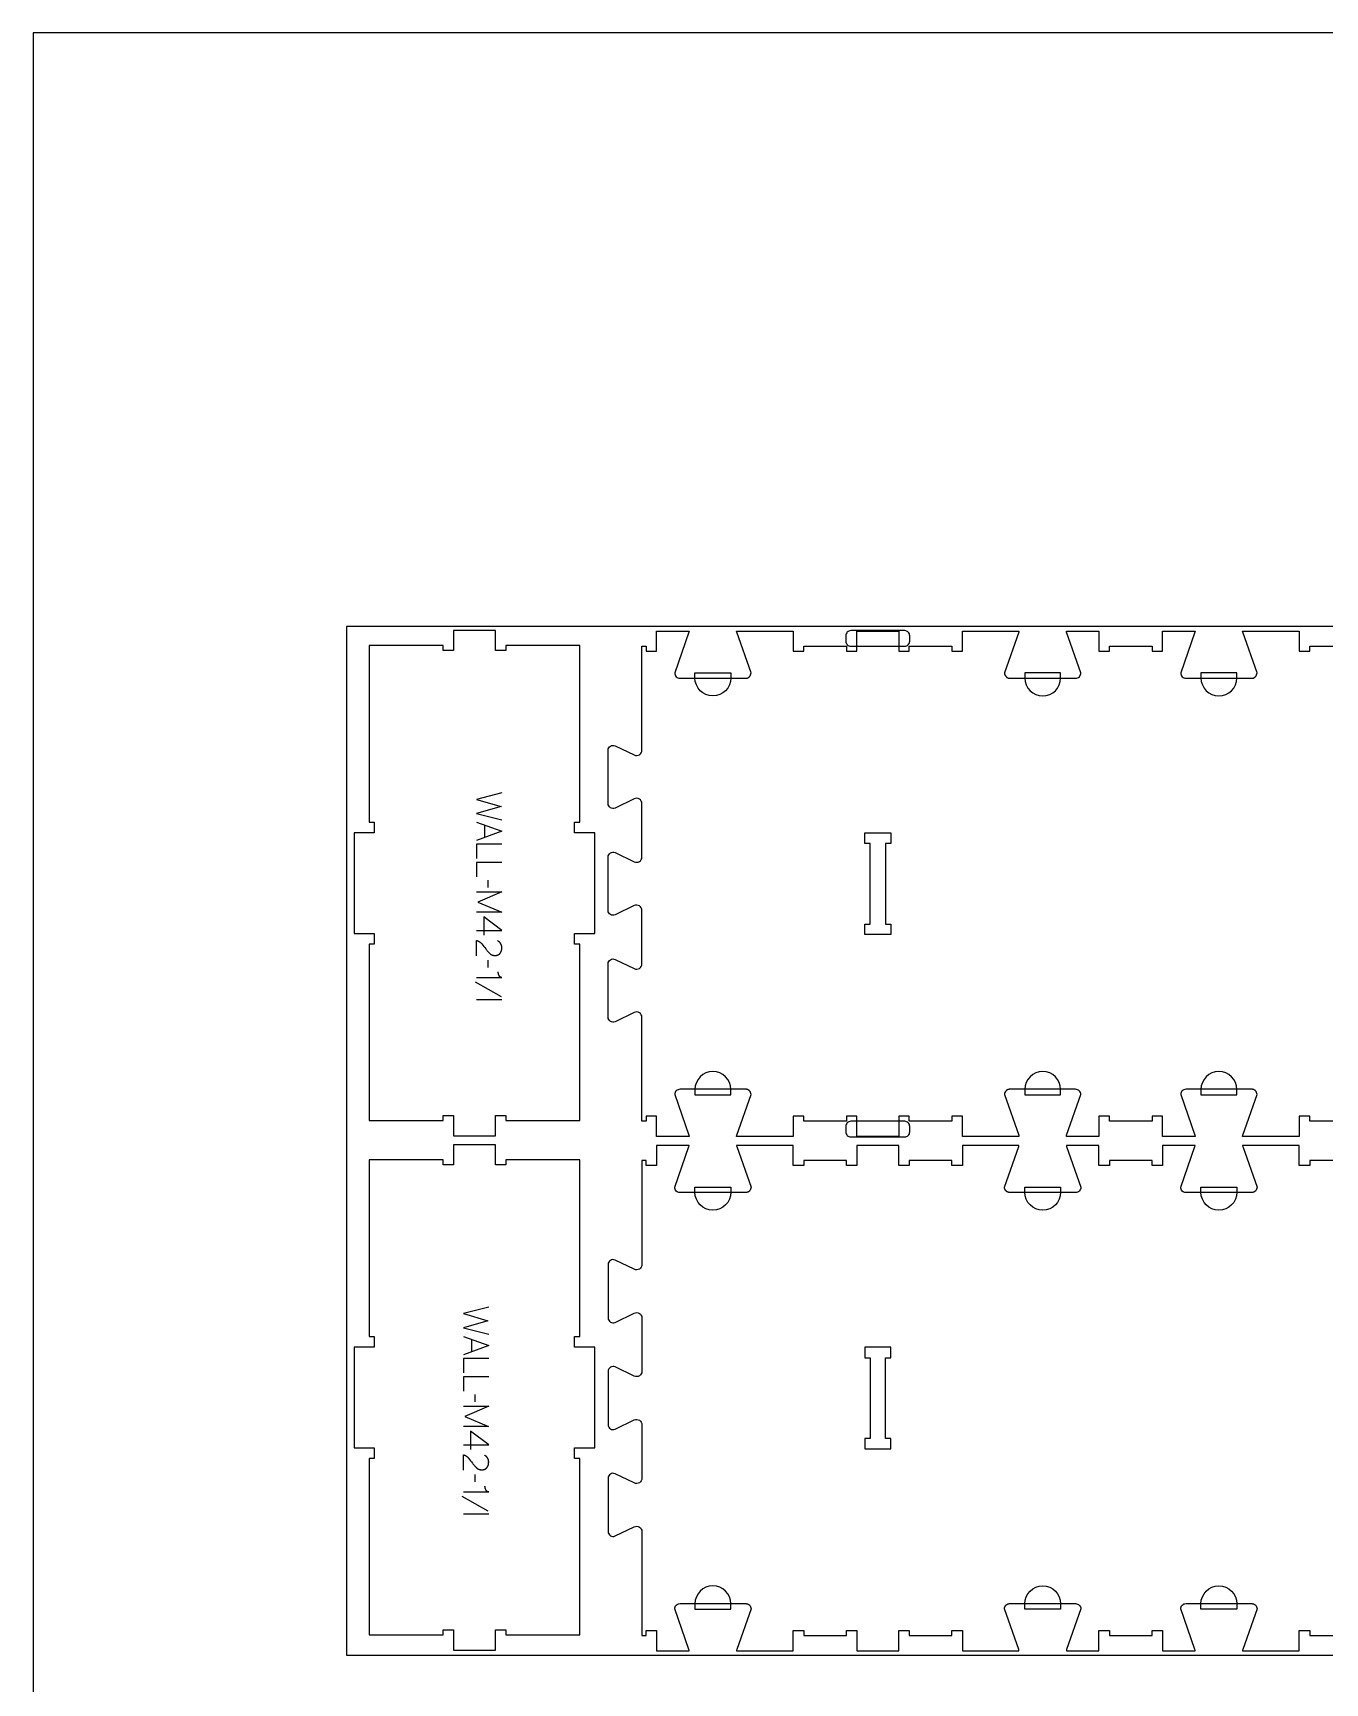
# Model space of a CAD drawing. Extents: x -20252 to -17068, y -27186 to -19593.
# Drawn here: x -20252 to -18720, y -21550 to -19593 of the extents above; entities that cross this region are included whole.
import ezdxf

# ---------------------------------------------------------------- set-up
doc = ezdxf.new("R2010")
doc.units = 0
for name, color, linetype in [('0_SHEET_SPRUCEPLY_2440X122', 1, 'CONTINUOUS'), ('1_ANYTOOL_1MMDEEP_LABELS_S', 2, 'CONTINUOUS'), ('3_ANYTOOL_CUTTHROUGH_INSID', 4, 'CONTINUOUS'), ('4_ANYTOOL_CUTTHROUGH_OUTSI', 5, 'CONTINUOUS'), ('5_ANYTOOL_HALF_MILL_9MM_IN', 3, 'CONTINUOUS'), ('DONOTCUT', 18, 'CONTINUOUS')]:
    doc.layers.add(name, color=color, linetype=linetype)

msp = doc.modelspace()

# ---------------------------------------------------------------- linework, layer by layer
at = {"layer": '0_SHEET_SPRUCEPLY_2440X122'}
msp.add_lwpolyline([(-19879.9, -20296.7), (-19879.9, -21516.7), (-17439.9, -21516.7), (-17439.9, -20296.7)], close=True, dxfattribs=at)
at = {"layer": '1_ANYTOOL_1MMDEEP_LABELS_S'}
for points in [[(-19695.7, -20493.8), (-19725.7, -20501.6), (-19696.6, -20510), (-19725.7, -20518.5), (-19695.7, -20526)], [(-19725.7, -20528.6), (-19695.7, -20539.4), (-19725.7, -20550.5)], [(-19716.1, -20532), (-19716.1, -20546.9)], [(-19695.7, -20554.8), (-19725.7, -20554.8), (-19725.7, -20571.9)], [(-19695.7, -20576.6), (-19725.7, -20576.6), (-19725.7, -20593.7)], [(-19711.8, -20606.3), (-19711.9, -20597.6)], [(-19725.7, -20611.5), (-19695.7, -20611.5), (-19724, -20623.5), (-19695.8, -20635.5), (-19725.7, -20635.5)], [(-19725.7, -20657), (-19695.6, -20657.1), (-19717, -20641.1)], [(-19717, -20641.1), (-19717, -20662.8)], [(-19725.6, -20687.3), (-19725.6, -20669), (-19725.1, -20669.1), (-19724.9, -20669.2), (-19724.7, -20669.3), (-19724.5, -20669.3), (-19724.2, -20669.4), (-19724, -20669.5), (-19723.8, -20669.6), (-19723.6, -20669.7), (-19723.4, -20669.8), (-19723.2, -20669.9), (-19723, -20670), (-19722.8, -20670.2), (-19722.6, -20670.3), (-19722.4, -20670.4), (-19722.2, -20670.5), (-19722, -20670.7), (-19721.8, -20670.8), (-19721.6, -20670.9), (-19721.5, -20671.1), (-19721.3, -20671.2), (-19721.1, -20671.3), (-19720.9, -20671.5), (-19720.7, -20671.6), (-19720.6, -20671.8), (-19720.4, -20672), (-19720.2, -20672.1), (-19720.1, -20672.3), (-19719.9, -20672.5), (-19719.7, -20672.6), (-19719.4, -20673), (-19718.2, -20674.5), (-19717, -20676), (-19715.9, -20677.5), (-19714.7, -20679), (-19714.2, -20679.8), (-19713.6, -20680.5), (-19713, -20681.2), (-19712.4, -20681.9), (-19711.9, -20682.6), (-19711.3, -20683.2), (-19710.6, -20683.8), (-19710, -20684.4), (-19709.9, -20684.6), (-19709.7, -20684.7), (-19709.6, -20684.8), (-19709.4, -20685), (-19709.2, -20685.1), (-19709.1, -20685.2), (-19708.9, -20685.3), (-19708.7, -20685.5), (-19708.5, -20685.6), (-19708.4, -20685.7), (-19708.2, -20685.8), (-19708, -20685.9), (-19707.8, -20686), (-19707.6, -20686), (-19707.4, -20686.1), (-19707.3, -20686.2), (-19707.1, -20686.3), (-19706.9, -20686.3), (-19706.7, -20686.4), (-19706.5, -20686.5), (-19706.3, -20686.5), (-19706.1, -20686.6), (-19705.9, -20686.6), (-19705.6, -20686.6), (-19705.4, -20686.7), (-19705.2, -20686.7), (-19705, -20686.7), (-19704.8, -20686.7), (-19704.6, -20686.8), (-19704.3, -20686.8), (-19704.1, -20686.8), (-19703.9, -20686.8), (-19703.6, -20686.8), (-19703.4, -20686.8), (-19703.2, -20686.8), (-19702.9, -20686.7), (-19702.7, -20686.7), (-19702.5, -20686.7), (-19702.2, -20686.7), (-19702, -20686.6), (-19701.8, -20686.6), (-19701.6, -20686.5), (-19701.4, -20686.5), (-19701.1, -20686.4), (-19700.9, -20686.4), (-19700.7, -20686.3), (-19700.5, -20686.2), (-19700.4, -20686.2), (-19700.2, -20686.1), (-19700, -20686), (-19699.8, -20685.9), (-19699.6, -20685.8), (-19699.4, -20685.7), (-19699.3, -20685.6), (-19699.1, -20685.5), (-19698.9, -20685.4), (-19698.8, -20685.2), (-19698.6, -20685.1), (-19698.5, -20685), (-19698.3, -20684.8), (-19698.2, -20684.7), (-19698, -20684.6), (-19697.9, -20684.4), (-19697.8, -20684.3), (-19697.6, -20684.1), (-19697.5, -20683.9), (-19697.4, -20683.8), (-19697.3, -20683.6), (-19697.2, -20683.4), (-19697.1, -20683.3), (-19697, -20683.1), (-19696.9, -20682.9), (-19696.8, -20682.7), (-19696.7, -20682.5), (-19696.6, -20682.4), (-19696.5, -20682.2), (-19696.4, -20682), (-19696.3, -20681.8), (-19696.3, -20681.6), (-19696.2, -20681.4), (-19696.1, -20681.2), (-19696.1, -20681), (-19696, -20680.8), (-19696, -20680.6), (-19695.9, -20680.4), (-19695.9, -20680.1), (-19695.8, -20679.9), (-19695.8, -20679.7), (-19695.8, -20679.5), (-19695.7, -20679.3), (-19695.7, -20679), (-19695.7, -20678.8), (-19695.7, -20678.6), (-19695.7, -20678.3), (-19695.7, -20677.9), (-19695.7, -20677.5), (-19695.7, -20677.1), (-19695.7, -20676.8), (-19695.8, -20676.4), (-19695.8, -20676.1), (-19695.8, -20675.8), (-19695.9, -20675.4), (-19696, -20675.1), (-19696.1, -20674.8), (-19696.1, -20674.7), (-19696.2, -20674.5), (-19696.2, -20674.3), (-19696.3, -20674.2), (-19696.3, -20674), (-19696.4, -20673.9), (-19696.4, -20673.8), (-19696.5, -20673.6), (-19696.6, -20673.5), (-19696.6, -20673.3), (-19696.7, -20673.2), (-19696.8, -20673.1), (-19696.9, -20672.9), (-19696.9, -20672.8), (-19697, -20672.7), (-19697.1, -20672.5), (-19697.2, -20672.4), (-19697.3, -20672.3), (-19697.4, -20672.1), (-19697.5, -20672), (-19697.6, -20671.9), (-19697.7, -20671.8), (-19697.8, -20671.7), (-19697.9, -20671.5), (-19698, -20671.4), (-19698.1, -20671.3), (-19698.2, -20671.2), (-19698.3, -20671.1), (-19698.4, -20671), (-19698.5, -20670.9), (-19698.7, -20670.8), (-19698.8, -20670.7), (-19699, -20670.5), (-19699.3, -20670.3), (-19699.6, -20670.1), (-19699.9, -20669.9), (-19700.2, -20669.7), (-19700.5, -20669.5), (-19700.8, -20669.4)], [(-19711.8, -20701), (-19711.9, -20692.2)], [(-19696.1, -20735.8), (-19726.9, -20718.6)], [(-19725.7, -20713.1), (-19695.6, -20713.1), (-19695.8, -20713.1), (-19695.9, -20713.1), (-19696.1, -20713), (-19696.2, -20713), (-19696.4, -20713), (-19696.5, -20712.9), (-19696.6, -20712.9), (-19696.8, -20712.8), (-19696.9, -20712.8), (-19697, -20712.7), (-19697.1, -20712.7), (-19697.1, -20712.7), (-19697.2, -20712.6), (-19697.3, -20712.6), (-19697.3, -20712.6), (-19697.4, -20712.5), (-19697.4, -20712.5), (-19697.5, -20712.4), (-19697.5, -20712.4), (-19697.6, -20712.4), (-19697.6, -20712.3), (-19697.7, -20712.3), (-19697.8, -20712.3), (-19697.8, -20712.2), (-19697.9, -20712.2), (-19697.9, -20712.1), (-19698, -20712.1), (-19698, -20712), (-19698.1, -20712), (-19698.1, -20711.9), (-19698.2, -20711.9), (-19698.2, -20711.8), (-19698.3, -20711.7), (-19698.4, -20711.6), (-19698.5, -20711.5), (-19698.5, -20711.4), (-19698.6, -20711.3), (-19698.7, -20711.2), (-19698.8, -20711), (-19698.8, -20710.9), (-19698.9, -20710.8), (-19699, -20710.6), (-19699, -20710.5), (-19699.2, -20710.2), (-19699.3, -20709.9), (-19699.4, -20709.6), (-19699.5, -20709.3), (-19699.5, -20709.1), (-19699.6, -20708.8), (-19699.7, -20708.5), (-19699.8, -20708.2), (-19699.8, -20708), (-19699.9, -20707.7), (-19699.9, -20707.4), (-19699.9, -20707.2), (-19700, -20706.9), (-19700, -20706.6), (-19700, -20706.4), (-19700, -20706.1)], [(-19695.7, -20739.3), (-19725.7, -20739.3)], [(-19711.3, -21103.8), (-19741.3, -21111.6), (-19712.2, -21120), (-19741.3, -21128.5), (-19711.3, -21136)], [(-19741.3, -21138.6), (-19711.3, -21149.4), (-19741.3, -21160.5)], [(-19731.8, -21142), (-19731.8, -21156.9)], [(-19711.3, -21164.8), (-19741.3, -21164.8), (-19741.3, -21181.9)], [(-19711.3, -21186.6), (-19741.3, -21186.6), (-19741.3, -21203.7)], [(-19727.5, -21216.3), (-19727.5, -21207.6)], [(-19741.3, -21221.5), (-19711.3, -21221.5), (-19739.7, -21233.5), (-19711.5, -21245.5), (-19741.3, -21245.5)], [(-19741.3, -21267), (-19711.3, -21267.1), (-19732.7, -21251.1)], [(-19732.7, -21251.1), (-19732.7, -21272.8)], [(-19741.3, -21297.3), (-19741.3, -21279), (-19740.8, -21279.1), (-19740.6, -21279.2), (-19740.4, -21279.3), (-19740.1, -21279.3), (-19739.9, -21279.4), (-19739.7, -21279.5), (-19739.5, -21279.6), (-19739.3, -21279.7), (-19739.1, -21279.8), (-19738.9, -21279.9), (-19738.7, -21280), (-19738.5, -21280.2), (-19738.3, -21280.3), (-19738.1, -21280.4), (-19737.9, -21280.5), (-19737.7, -21280.7), (-19737.5, -21280.8), (-19737.3, -21280.9), (-19737.1, -21281.1), (-19736.9, -21281.2), (-19736.8, -21281.3), (-19736.6, -21281.5), (-19736.4, -21281.6), (-19736.2, -21281.8), (-19736.1, -21282), (-19735.9, -21282.1), (-19735.7, -21282.3), (-19735.6, -21282.5), (-19735.4, -21282.6), (-19735.1, -21283), (-19733.9, -21284.5), (-19732.7, -21286), (-19731.5, -21287.5), (-19730.4, -21289), (-19729.9, -21289.8), (-19729.3, -21290.5), (-19728.7, -21291.2), (-19728.1, -21291.9), (-19727.5, -21292.6), (-19726.9, -21293.2), (-19726.3, -21293.8), (-19725.7, -21294.4), (-19725.5, -21294.6), (-19725.4, -21294.7), (-19725.2, -21294.8), (-19725.1, -21295), (-19724.9, -21295.1), (-19724.7, -21295.2), (-19724.6, -21295.3), (-19724.4, -21295.5), (-19724.2, -21295.6), (-19724, -21295.7), (-19723.9, -21295.8), (-19723.7, -21295.9), (-19723.5, -21296), (-19723.3, -21296), (-19723.1, -21296.1), (-19722.9, -21296.2), (-19722.7, -21296.3), (-19722.5, -21296.3), (-19722.3, -21296.4), (-19722.1, -21296.5), (-19721.9, -21296.5), (-19721.7, -21296.6), (-19721.5, -21296.6), (-19721.3, -21296.6), (-19721.1, -21296.7), (-19720.9, -21296.7), (-19720.7, -21296.7), (-19720.5, -21296.7), (-19720.2, -21296.8), (-19720, -21296.8), (-19719.8, -21296.8), (-19719.6, -21296.8), (-19719.3, -21296.8), (-19719.1, -21296.8), (-19718.8, -21296.8), (-19718.6, -21296.7), (-19718.4, -21296.7), (-19718.1, -21296.7), (-19717.9, -21296.7), (-19717.7, -21296.6), (-19717.5, -21296.6), (-19717.2, -21296.5), (-19717, -21296.5), (-19716.8, -21296.4), (-19716.6, -21296.4), (-19716.4, -21296.3), (-19716.2, -21296.2), (-19716, -21296.2), (-19715.8, -21296.1), (-19715.7, -21296), (-19715.5, -21295.9), (-19715.3, -21295.8), (-19715.1, -21295.7), (-19714.9, -21295.6), (-19714.8, -21295.5), (-19714.6, -21295.4), (-19714.5, -21295.2), (-19714.3, -21295.1), (-19714.1, -21295), (-19714, -21294.8), (-19713.9, -21294.7), (-19713.7, -21294.6), (-19713.6, -21294.4), (-19713.4, -21294.3), (-19713.3, -21294.1), (-19713.2, -21293.9), (-19713.1, -21293.8), (-19713, -21293.6), (-19712.8, -21293.4), (-19712.7, -21293.3), (-19712.6, -21293.1), (-19712.5, -21292.9), (-19712.4, -21292.7), (-19712.3, -21292.5), (-19712.2, -21292.4), (-19712.2, -21292.2), (-19712.1, -21292), (-19712, -21291.8), (-19711.9, -21291.6), (-19711.9, -21291.4), (-19711.8, -21291.2), (-19711.7, -21291), (-19711.7, -21290.8), (-19711.6, -21290.6), (-19711.6, -21290.4), (-19711.6, -21290.1), (-19711.5, -21289.9), (-19711.5, -21289.7), (-19711.4, -21289.5), (-19711.4, -21289.3), (-19711.4, -21289), (-19711.4, -21288.8), (-19711.4, -21288.6), (-19711.4, -21288.3), (-19711.3, -21287.9), (-19711.3, -21287.5), (-19711.4, -21287.1), (-19711.4, -21286.8), (-19711.4, -21286.4), (-19711.5, -21286.1), (-19711.5, -21285.8), (-19711.6, -21285.4), (-19711.7, -21285.1), (-19711.7, -21284.8), (-19711.8, -21284.7), (-19711.8, -21284.5), (-19711.9, -21284.3), (-19711.9, -21284.2), (-19712, -21284), (-19712.1, -21283.9), (-19712.1, -21283.8), (-19712.2, -21283.6), (-19712.3, -21283.5), (-19712.3, -21283.3), (-19712.4, -21283.2), (-19712.5, -21283.1), (-19712.5, -21282.9), (-19712.6, -21282.8), (-19712.7, -21282.7), (-19712.8, -21282.5), (-19712.9, -21282.4), (-19713, -21282.3), (-19713, -21282.1), (-19713.1, -21282), (-19713.2, -21281.9), (-19713.3, -21281.8), (-19713.4, -21281.7), (-19713.5, -21281.5), (-19713.6, -21281.4), (-19713.8, -21281.3), (-19713.9, -21281.2), (-19714, -21281.1), (-19714.1, -21281), (-19714.2, -21280.9), (-19714.3, -21280.8), (-19714.5, -21280.7), (-19714.7, -21280.5), (-19715, -21280.3), (-19715.2, -21280.1), (-19715.5, -21279.9), (-19715.8, -21279.7), (-19716.1, -21279.5), (-19716.4, -21279.4)], [(-19727.5, -21311), (-19727.5, -21302.2)], [(-19711.8, -21345.8), (-19742.6, -21328.6)], [(-19741.3, -21323.1), (-19711.3, -21323.1), (-19711.5, -21323.1), (-19711.6, -21323.1), (-19711.7, -21323), (-19711.9, -21323), (-19712, -21323), (-19712.2, -21322.9), (-19712.3, -21322.9), (-19712.4, -21322.8), (-19712.6, -21322.8), (-19712.7, -21322.7), (-19712.7, -21322.7), (-19712.8, -21322.7), (-19712.9, -21322.6), (-19712.9, -21322.6), (-19713, -21322.6), (-19713, -21322.5), (-19713.1, -21322.5), (-19713.2, -21322.4), (-19713.2, -21322.4), (-19713.3, -21322.4), (-19713.3, -21322.3), (-19713.4, -21322.3), (-19713.4, -21322.3), (-19713.5, -21322.2), (-19713.5, -21322.2), (-19713.6, -21322.1), (-19713.6, -21322.1), (-19713.7, -21322), (-19713.7, -21322), (-19713.8, -21321.9), (-19713.8, -21321.9), (-19713.9, -21321.8), (-19714, -21321.7), (-19714, -21321.6), (-19714.1, -21321.5), (-19714.2, -21321.4), (-19714.3, -21321.3), (-19714.4, -21321.2), (-19714.4, -21321), (-19714.5, -21320.9), (-19714.6, -21320.8), (-19714.6, -21320.6), (-19714.7, -21320.5), (-19714.8, -21320.2), (-19714.9, -21319.9), (-19715, -21319.6), (-19715.1, -21319.3), (-19715.2, -21319.1), (-19715.3, -21318.8), (-19715.4, -21318.5), (-19715.4, -21318.2), (-19715.5, -21318), (-19715.5, -21317.7), (-19715.6, -21317.4), (-19715.6, -21317.2), (-19715.6, -21316.9), (-19715.7, -21316.6), (-19715.7, -21316.4), (-19715.7, -21316.1)], [(-19711.3, -21349.3), (-19741.3, -21349.3)]]:
    msp.add_lwpolyline(points, dxfattribs=at)
at = {"layer": '3_ANYTOOL_CUTTHROUGH_INSID', "color": 4}
for points in [[(-19264.9, -20541.5), (-19234.6, -20541.5), (-19234.6, -20554), (-19240.6, -20554), (-19240.6, -20649.5), (-19234.6, -20649.5), (-19234.6, -20662), (-19265.1, -20662), (-19265.1, -20649.5), (-19259.1, -20649.5), (-19259.1, -20554), (-19265.1, -20554), (-19265.1, -20541.5)], [(-19264.9, -21272), (-19234.6, -21272), (-19234.6, -21259.5), (-19240.6, -21259.5), (-19240.6, -21164), (-19234.6, -21164), (-19234.6, -21151.5), (-19265.1, -21151.5), (-19265.1, -21164), (-19259.1, -21164), (-19259.1, -21259.5), (-19265.1, -21259.5), (-19265.1, -21272)]]:
    msp.add_lwpolyline(points, close=True, dxfattribs=at)
at = {"layer": '4_ANYTOOL_CUTTHROUGH_OUTSI', "color": 5}
for points in [[(-19603.4, -20528.7), (-19603.4, -20319.2), (-19690.9, -20319.2), (-19690.9, -20325.2), (-19703.4, -20325.2), (-19703.4, -20301.2), (-19752.9, -20301.2), (-19752.9, -20325.2), (-19765.4, -20325.2), (-19765.4, -20319.2), (-19852.9, -20319.2), (-19852.9, -20528.7), (-19846.9, -20528.7), (-19846.9, -20541.2), (-19870.9, -20541.2), (-19870.9, -20660.7), (-19846.9, -20660.7), (-19846.9, -20673.2), (-19852.9, -20673.2), (-19852.9, -20882.7), (-19765.4, -20882.7), (-19765.4, -20876.7), (-19752.9, -20876.7), (-19752.9, -20900.7), (-19703.4, -20900.7), (-19703.4, -20876.7), (-19690.9, -20876.7), (-19690.9, -20882.7), (-19603.4, -20882.7), (-19603.4, -20673.2), (-19609.4, -20673.2), (-19609.4, -20660.7), (-19585.4, -20660.7), (-19585.4, -20541.2), (-19609.4, -20541.2), (-19609.4, -20528.7)], [(-19603.4, -21138.7), (-19603.4, -20929.2), (-19690.9, -20929.2), (-19690.9, -20935.2), (-19703.4, -20935.2), (-19703.4, -20911.2), (-19752.9, -20911.2), (-19752.9, -20935.2), (-19765.4, -20935.2), (-19765.4, -20929.2), (-19852.9, -20929.2), (-19852.9, -21138.7), (-19846.9, -21138.7), (-19846.9, -21151.2), (-19870.9, -21151.2), (-19870.9, -21270.7), (-19846.9, -21270.7), (-19846.9, -21283.2), (-19852.9, -21283.2), (-19852.9, -21492.7), (-19765.4, -21492.7), (-19765.4, -21486.7), (-19752.9, -21486.7), (-19752.9, -21510.7), (-19703.4, -21510.7), (-19703.4, -21486.7), (-19690.9, -21486.7), (-19690.9, -21492.7), (-19603.4, -21492.7), (-19603.4, -21283.2), (-19609.4, -21283.2), (-19609.4, -21270.7), (-19585.4, -21270.7), (-19585.4, -21151.2), (-19609.4, -21151.2), (-19609.4, -21138.7)]]:
    msp.add_lwpolyline(points, close=True, dxfattribs=at)
for points in [[(-18687.1, -20883.5), (-18737.6, -20883.5), (-18737.6, -20877.5), (-18750.1, -20877.5), (-18750.1, -20901.5), (-18817.3, -20901.5), (-18817.3, -20901.5, -0.061485), (-18817.1, -20900.1), (-18800.2, -20851.8), (-18800.2, -20851.8), (-18800.2, -20851.7), (-18800.2, -20851.7, 0.198912), (-18802, -20847.3), (-18802.1, -20847.2), (-18802.2, -20847.1), (-18802.3, -20847), (-18802.5, -20846.9), (-18802.6, -20846.8), (-18802.7, -20846.7), (-18802.8, -20846.6), (-18803, -20846.5), (-18803.1, -20846.4), (-18803.2, -20846.4), (-18803.4, -20846.3), (-18803.5, -20846.2), (-18803.6, -20846.1), (-18803.8, -20846.1), (-18803.9, -20846), (-18804, -20845.9), (-18804.2, -20845.9), (-18804.3, -20845.8), (-18804.5, -20845.8), (-18804.6, -20845.7), (-18804.8, -20845.7), (-18804.9, -20845.6), (-18805.1, -20845.6), (-18805.2, -20845.6), (-18805.4, -20845.6), (-18805.5, -20845.5), (-18805.7, -20845.5), (-18805.8, -20845.5), (-18806, -20845.5), (-18806.1, -20845.5), (-18806.3, -20845.5), (-18806.4, -20845.5), (-18884.4, -20845.5, 0.414214), (-18890.7, -20851.7), (-18890.7, -20851.8), (-18890.7, -20851.8), (-18873.8, -20900.1), (-18873.8, -20900.1, -0.061485), (-18873.5, -20901.5), (-18912.1, -20901.5), (-18912.1, -20877.5), (-18924.6, -20877.5), (-18924.6, -20883.5), (-18975.1, -20883.5), (-18975.1, -20877.5), (-18987.6, -20877.5), (-18987.6, -20901.5), (-19026.2, -20901.5), (-19026.2, -20901.5, -0.061485), (-19026, -20900.1), (-19009.1, -20851.8), (-19009.1, -20851.8), (-19009.1, -20851.7), (-19009.1, -20851.7, 0.414214), (-19015.3, -20845.5), (-19093.3, -20845.5), (-19093.5, -20845.5), (-19093.6, -20845.5), (-19093.8, -20845.5), (-19093.9, -20845.5), (-19094.1, -20845.5), (-19094.3, -20845.5), (-19094.4, -20845.6), (-19094.6, -20845.6), (-19094.7, -20845.6), (-19094.9, -20845.6), (-19095, -20845.7), (-19095.2, -20845.7), (-19095.3, -20845.8), (-19095.4, -20845.8), (-19095.6, -20845.9), (-19095.7, -20845.9), (-19095.9, -20846), (-19096, -20846.1), (-19096.2, -20846.1), (-19096.3, -20846.2), (-19096.4, -20846.3), (-19096.6, -20846.4), (-19096.7, -20846.4), (-19096.8, -20846.5), (-19097, -20846.6), (-19097.1, -20846.7), (-19097.2, -20846.8), (-19097.3, -20846.9), (-19097.4, -20847), (-19097.5, -20847.1), (-19097.7, -20847.2), (-19097.8, -20847.3, 0.198912), (-19099.6, -20851.7), (-19099.6, -20851.8), (-19099.6, -20851.8), (-19082.7, -20900.1), (-19082.7, -20900.1, -0.061485), (-19082.5, -20901.5), (-19099.9, -20901.5), (-19149.6, -20901.5), (-19149.6, -20877.5), (-19162.1, -20877.5), (-19162.1, -20883.5), (-19212.6, -20883.5), (-19212.6, -20877.5), (-19225.1, -20877.5), (-19225.1, -20901.5), (-19274.6, -20901.5), (-19274.6, -20877.5), (-19287.1, -20877.5), (-19287.1, -20883.5), (-19337.6, -20883.5), (-19337.6, -20877.5), (-19350.1, -20877.5), (-19350.1, -20901.5), (-19417.3, -20901.5), (-19417.3, -20901.5, -0.061485), (-19417.1, -20900.1), (-19400.2, -20851.8), (-19400.2, -20851.8), (-19400.2, -20851.7), (-19400.2, -20851.7, 0.198912), (-19402, -20847.3), (-19402.1, -20847.2), (-19402.2, -20847.1), (-19402.3, -20847), (-19402.5, -20846.9), (-19402.6, -20846.8), (-19402.7, -20846.7), (-19402.8, -20846.6), (-19403, -20846.5), (-19403.1, -20846.4), (-19403.2, -20846.4), (-19403.4, -20846.3), (-19403.5, -20846.2), (-19403.6, -20846.1), (-19403.8, -20846.1), (-19403.9, -20846), (-19404, -20845.9), (-19404.2, -20845.9), (-19404.3, -20845.8), (-19404.5, -20845.8), (-19404.6, -20845.7), (-19404.8, -20845.7), (-19404.9, -20845.6), (-19405.1, -20845.6), (-19405.2, -20845.6), (-19405.4, -20845.6), (-19405.5, -20845.5), (-19405.7, -20845.5), (-19405.8, -20845.5), (-19406, -20845.5), (-19406.1, -20845.5), (-19406.3, -20845.5), (-19406.4, -20845.5), (-19484.4, -20845.5, 0.414214), (-19490.7, -20851.7), (-19490.7, -20851.8), (-19490.7, -20851.8), (-19473.8, -20900.1), (-19473.8, -20900.1, -0.061485), (-19473.5, -20901.5), (-19512.1, -20901.5), (-19512.1, -20877.5), (-19524.6, -20877.5), (-19524.6, -20883.5), (-19529.6, -20883.5), (-19529.6, -20760.1), (-19529.6, -20760.1, 0.551268), (-19538.6, -20754.4), (-19561.4, -20765.3, -0.551268), (-19569.6, -20760.1), (-19569.6, -20696.7, -0.551268), (-19561.4, -20691.5), (-19538.6, -20702.4, 0.551268), (-19529.6, -20696.8), (-19529.6, -20633.4, 0.551268), (-19538.6, -20627.7), (-19561.4, -20638.6, -0.551268), (-19569.6, -20633.4), (-19569.6, -20570, -0.551268), (-19561.4, -20564.8), (-19538.6, -20575.7, 0.551268), (-19529.6, -20570.1), (-19529.6, -20506.7, 0.551268), (-19538.6, -20501), (-19561.4, -20511.9, -0.551268), (-19569.6, -20506.7), (-19569.6, -20443.3, -0.551268), (-19561.4, -20438.1), (-19538.6, -20449, 0.551268), (-19529.6, -20443.4), (-19529.6, -20320), (-19524.6, -20320), (-19524.6, -20326), (-19512.1, -20326), (-19512.1, -20302), (-19473.5, -20302), (-19473.5, -20302, -0.061485), (-19473.8, -20303.4), (-19490.7, -20351.6), (-19490.7, -20351.7), (-19490.7, -20351.7), (-19490.7, -20351.7, 0.414214), (-19484.4, -20358), (-19406.4, -20358), (-19406.3, -20358), (-19406.1, -20358), (-19406, -20357.9), (-19405.8, -20357.9), (-19405.7, -20357.9), (-19405.5, -20357.9), (-19405.4, -20357.9), (-19405.2, -20357.8), (-19405.1, -20357.8), (-19404.9, -20357.8), (-19404.8, -20357.7), (-19404.6, -20357.7), (-19404.5, -20357.7), (-19404.3, -20357.6), (-19404.2, -20357.5), (-19404, -20357.5), (-19403.9, -20357.4), (-19403.8, -20357.4), (-19403.6, -20357.3), (-19403.5, -20357.2), (-19403.4, -20357.1), (-19403.2, -20357.1), (-19403.1, -20357), (-19403, -20356.9), (-19402.8, -20356.8), (-19402.7, -20356.7), (-19402.6, -20356.6), (-19402.5, -20356.5), (-19402.3, -20356.4), (-19402.2, -20356.3), (-19402.1, -20356.2), (-19402, -20356.1, 0.198912), (-19400.2, -20351.7), (-19400.2, -20351.7), (-19400.2, -20351.6), (-19417.1, -20303.4), (-19417.1, -20303.4, -0.061485), (-19417.3, -20302), (-19399.9, -20302), (-19350.1, -20302), (-19350.1, -20326), (-19337.6, -20326), (-19337.6, -20320), (-19287.1, -20320), (-19287.1, -20326), (-19274.6, -20326), (-19274.6, -20302), (-19225.1, -20302), (-19225.1, -20326), (-19212.6, -20326), (-19212.6, -20320), (-19162.1, -20320), (-19162.1, -20326), (-19149.6, -20326), (-19149.6, -20302), (-19082.5, -20302), (-19082.5, -20302, -0.061485), (-19082.7, -20303.4), (-19099.6, -20351.6), (-19099.6, -20351.7), (-19099.6, -20351.7), (-19099.6, -20351.7, 0.198912), (-19097.8, -20356.1), (-19097.7, -20356.2), (-19097.5, -20356.3), (-19097.4, -20356.4), (-19097.3, -20356.5), (-19097.2, -20356.6), (-19097.1, -20356.7), (-19097, -20356.8), (-19096.8, -20356.9), (-19096.7, -20357), (-19096.6, -20357.1), (-19096.4, -20357.1), (-19096.3, -20357.2), (-19096.2, -20357.3), (-19096, -20357.4), (-19095.9, -20357.4), (-19095.7, -20357.5), (-19095.6, -20357.5), (-19095.4, -20357.6), (-19095.3, -20357.7), (-19095.2, -20357.7), (-19095, -20357.7), (-19094.9, -20357.8), (-19094.7, -20357.8), (-19094.6, -20357.8), (-19094.4, -20357.9), (-19094.3, -20357.9), (-19094.1, -20357.9), (-19093.9, -20357.9), (-19093.8, -20357.9), (-19093.6, -20358), (-19093.5, -20358), (-19093.3, -20358), (-19015.3, -20358, 0.414214), (-19009.1, -20351.7), (-19009.1, -20351.7), (-19009.1, -20351.6), (-19026, -20303.4), (-19026, -20303.4, -0.061485), (-19026.2, -20302), (-18987.6, -20302), (-18987.6, -20326), (-18975.1, -20326), (-18975.1, -20320), (-18924.6, -20320), (-18924.6, -20326), (-18912.1, -20326), (-18912.1, -20302), (-18873.5, -20302), (-18873.5, -20302, -0.061485), (-18873.8, -20303.4), (-18890.7, -20351.6), (-18890.7, -20351.7), (-18890.7, -20351.7), (-18890.7, -20351.7, 0.414214), (-18884.4, -20358), (-18806.4, -20358), (-18806.3, -20358), (-18806.1, -20358), (-18806, -20357.9), (-18805.8, -20357.9), (-18805.7, -20357.9), (-18805.5, -20357.9), (-18805.4, -20357.9), (-18805.2, -20357.8), (-18805.1, -20357.8), (-18804.9, -20357.8), (-18804.8, -20357.7), (-18804.6, -20357.7), (-18804.5, -20357.7), (-18804.3, -20357.6), (-18804.2, -20357.5), (-18804, -20357.5), (-18803.9, -20357.4), (-18803.8, -20357.4), (-18803.6, -20357.3), (-18803.5, -20357.2), (-18803.4, -20357.1), (-18803.2, -20357.1), (-18803.1, -20357), (-18803, -20356.9), (-18802.8, -20356.8), (-18802.7, -20356.7), (-18802.6, -20356.6), (-18802.5, -20356.5), (-18802.3, -20356.4), (-18802.2, -20356.3), (-18802.1, -20356.2), (-18802, -20356.1, 0.198912), (-18800.2, -20351.7), (-18800.2, -20351.7), (-18800.2, -20351.6), (-18817.1, -20303.4), (-18817.1, -20303.4, -0.061485), (-18817.3, -20302), (-18750.1, -20302), (-18750.1, -20326), (-18737.6, -20326), (-18737.6, -20320), (-18687.1, -20320)], [(-18687.1, -20930), (-18737.6, -20930), (-18737.6, -20936), (-18750.1, -20936), (-18750.1, -20912), (-18799.9, -20912), (-18817.3, -20912), (-18817.3, -20912, 0.061485), (-18817.1, -20913.4), (-18800.2, -20961.6), (-18800.2, -20961.7), (-18800.2, -20961.7), (-18800.2, -20961.7, -0.198912), (-18802, -20966.1), (-18802.1, -20966.2), (-18802.2, -20966.3), (-18802.3, -20966.4), (-18802.5, -20966.5), (-18802.6, -20966.6), (-18802.7, -20966.7), (-18802.8, -20966.8), (-18803, -20966.9), (-18803.1, -20967), (-18803.2, -20967.1), (-18803.4, -20967.1), (-18803.5, -20967.2), (-18803.6, -20967.3), (-18803.8, -20967.4), (-18803.9, -20967.4), (-18804, -20967.5), (-18804.2, -20967.5), (-18804.3, -20967.6), (-18804.5, -20967.7), (-18804.6, -20967.7), (-18804.8, -20967.7), (-18804.9, -20967.8), (-18805.1, -20967.8), (-18805.2, -20967.8), (-18805.4, -20967.9), (-18805.5, -20967.9), (-18805.7, -20967.9), (-18805.8, -20967.9), (-18806, -20967.9), (-18806.1, -20968), (-18806.3, -20968), (-18806.4, -20968), (-18884.4, -20968, -0.414214), (-18890.7, -20961.7), (-18890.7, -20961.7), (-18890.7, -20961.6), (-18873.8, -20913.4), (-18873.8, -20913.4, 0.061485), (-18873.5, -20912), (-18912.1, -20912), (-18912.1, -20936), (-18924.6, -20936), (-18924.6, -20930), (-18975.1, -20930), (-18975.1, -20936), (-18987.6, -20936), (-18987.6, -20912), (-19026.2, -20912), (-19026.2, -20912, 0.061485), (-19026, -20913.4), (-19009.1, -20961.6), (-19009.1, -20961.7), (-19009.1, -20961.7), (-19009.1, -20961.7, -0.414214), (-19015.3, -20968), (-19093.3, -20968), (-19093.5, -20968), (-19093.6, -20968), (-19093.8, -20967.9), (-19093.9, -20967.9), (-19094.1, -20967.9), (-19094.3, -20967.9), (-19094.4, -20967.9), (-19094.6, -20967.8), (-19094.7, -20967.8), (-19094.9, -20967.8), (-19095, -20967.7), (-19095.2, -20967.7), (-19095.3, -20967.7), (-19095.4, -20967.6), (-19095.6, -20967.5), (-19095.7, -20967.5), (-19095.9, -20967.4), (-19096, -20967.4), (-19096.2, -20967.3), (-19096.3, -20967.2), (-19096.4, -20967.1), (-19096.6, -20967.1), (-19096.7, -20967), (-19096.8, -20966.9), (-19097, -20966.8), (-19097.1, -20966.7), (-19097.2, -20966.6), (-19097.3, -20966.5), (-19097.4, -20966.4), (-19097.5, -20966.3), (-19097.7, -20966.2), (-19097.8, -20966.1, -0.198912), (-19099.6, -20961.7), (-19099.6, -20961.7), (-19099.6, -20961.6), (-19082.7, -20913.4), (-19082.7, -20913.4, 0.061485), (-19082.5, -20912), (-19099.9, -20912), (-19149.6, -20912), (-19149.6, -20936), (-19162.1, -20936), (-19162.1, -20930), (-19212.6, -20930), (-19212.6, -20936), (-19225.1, -20936), (-19225.1, -20912), (-19274.6, -20912), (-19274.6, -20936), (-19287.1, -20936), (-19287.1, -20930), (-19337.6, -20930), (-19337.6, -20936), (-19350.1, -20936), (-19350.1, -20912), (-19417.3, -20912), (-19417.3, -20912, 0.061485), (-19417.1, -20913.4), (-19400.2, -20961.6), (-19400.2, -20961.7), (-19400.2, -20961.7), (-19400.2, -20961.7, -0.198912), (-19402, -20966.1), (-19402.1, -20966.2), (-19402.2, -20966.3), (-19402.3, -20966.4), (-19402.5, -20966.5), (-19402.6, -20966.6), (-19402.7, -20966.7), (-19402.8, -20966.8), (-19403, -20966.9), (-19403.1, -20967), (-19403.2, -20967.1), (-19403.4, -20967.1), (-19403.5, -20967.2), (-19403.6, -20967.3), (-19403.8, -20967.4), (-19403.9, -20967.4), (-19404, -20967.5), (-19404.2, -20967.5), (-19404.3, -20967.6), (-19404.5, -20967.7), (-19404.6, -20967.7), (-19404.8, -20967.7), (-19404.9, -20967.8), (-19405.1, -20967.8), (-19405.2, -20967.8), (-19405.4, -20967.9), (-19405.5, -20967.9), (-19405.7, -20967.9), (-19405.8, -20967.9), (-19406, -20967.9), (-19406.1, -20968), (-19406.3, -20968), (-19406.4, -20968), (-19484.4, -20968, -0.414214), (-19490.7, -20961.7), (-19490.7, -20961.7), (-19490.7, -20961.6), (-19473.8, -20913.4), (-19473.8, -20913.4, 0.061485), (-19473.5, -20912), (-19512.1, -20912), (-19512.1, -20936), (-19524.6, -20936), (-19524.6, -20930), (-19529.6, -20930), (-19529.6, -21053.4), (-19529.6, -21053.4, -0.551268), (-19538.6, -21059), (-19561.4, -21048.1, 0.551268), (-19569.6, -21053.3), (-19569.6, -21116.7, 0.551268), (-19561.4, -21121.9), (-19538.6, -21111, -0.551268), (-19529.6, -21116.7), (-19529.6, -21180.1, -0.257375), (-19532.6, -21185.3, -0.257375), (-19538.6, -21185.7), (-19561.4, -21174.8, 0.551268), (-19569.6, -21180), (-19569.6, -21243.4, 0.551268), (-19561.4, -21248.6), (-19538.6, -21237.7, -0.551268), (-19529.6, -21243.4), (-19529.6, -21306.8, -0.551268), (-19538.6, -21312.4), (-19561.4, -21301.5, 0.551268), (-19569.6, -21306.7), (-19569.6, -21370.1, 0.551268), (-19561.4, -21375.3), (-19538.6, -21364.4, -0.551268), (-19529.6, -21370.1), (-19529.6, -21493.5), (-19524.6, -21493.5), (-19524.6, -21487.5), (-19512.1, -21487.5), (-19512.1, -21511.5), (-19473.5, -21511.5), (-19473.5, -21511.5, 0.061485), (-19473.8, -21510.1), (-19490.7, -21461.8), (-19490.7, -21461.8), (-19490.7, -21461.7), (-19490.7, -21461.7, -0.414214), (-19484.4, -21455.5), (-19406.4, -21455.5), (-19406.3, -21455.5), (-19406.1, -21455.5), (-19406, -21455.5), (-19405.8, -21455.5), (-19405.7, -21455.5), (-19405.5, -21455.5), (-19405.4, -21455.6), (-19405.2, -21455.6), (-19405.1, -21455.6), (-19404.9, -21455.6), (-19404.8, -21455.7), (-19404.6, -21455.7), (-19404.5, -21455.8), (-19404.3, -21455.8), (-19404.2, -21455.9), (-19404, -21455.9), (-19403.9, -21456), (-19403.8, -21456.1), (-19403.6, -21456.1), (-19403.5, -21456.2), (-19403.4, -21456.3), (-19403.2, -21456.4), (-19403.1, -21456.4), (-19403, -21456.5), (-19402.8, -21456.6), (-19402.7, -21456.7), (-19402.6, -21456.8), (-19402.5, -21456.9), (-19402.3, -21457), (-19402.2, -21457.1), (-19402.1, -21457.2), (-19402, -21457.3, -0.198912), (-19400.2, -21461.7), (-19400.2, -21461.8), (-19400.2, -21461.8), (-19417.1, -21510.1), (-19417.1, -21510.1, 0.061485), (-19417.3, -21511.5), (-19399.9, -21511.5), (-19350.1, -21511.5), (-19350.1, -21487.5), (-19337.6, -21487.5), (-19337.6, -21493.5), (-19287.1, -21493.5), (-19287.1, -21487.5), (-19274.6, -21487.5), (-19274.6, -21511.5), (-19225.1, -21511.5), (-19225.1, -21487.5), (-19224.9, -21487.5), (-19212.6, -21487.5), (-19212.6, -21493.5), (-19162.1, -21493.5), (-19162.1, -21487.5), (-19149.6, -21487.5), (-19149.6, -21511.5), (-19082.5, -21511.5), (-19082.5, -21511.5, 0.061485), (-19082.7, -21510.1), (-19099.6, -21461.8), (-19099.6, -21461.8), (-19099.6, -21461.7), (-19099.6, -21461.7, -0.198912), (-19097.8, -21457.3), (-19097.7, -21457.2), (-19097.5, -21457.1), (-19097.4, -21457), (-19097.3, -21456.9), (-19097.2, -21456.8), (-19097.1, -21456.7), (-19097, -21456.6), (-19096.8, -21456.5), (-19096.7, -21456.4), (-19096.6, -21456.4), (-19096.4, -21456.3), (-19096.3, -21456.2), (-19096.2, -21456.1), (-19096, -21456.1), (-19095.9, -21456), (-19095.7, -21455.9), (-19095.6, -21455.9), (-19095.4, -21455.8), (-19095.3, -21455.8), (-19095.2, -21455.7), (-19095, -21455.7), (-19094.9, -21455.6), (-19094.7, -21455.6), (-19094.6, -21455.6), (-19094.4, -21455.6), (-19094.3, -21455.5), (-19094.1, -21455.5), (-19093.9, -21455.5), (-19093.8, -21455.5), (-19093.6, -21455.5), (-19093.5, -21455.5), (-19093.3, -21455.5), (-19015.3, -21455.5, -0.414214), (-19009.1, -21461.7), (-19009.1, -21461.8), (-19009.1, -21461.8), (-19026, -21510.1), (-19026, -21510.1, 0.061485), (-19026.2, -21511.5), (-18987.6, -21511.5), (-18987.6, -21487.5), (-18975.1, -21487.5), (-18975.1, -21493.5), (-18924.6, -21493.5), (-18924.6, -21487.5), (-18912.1, -21487.5), (-18912.1, -21511.5), (-18873.5, -21511.5), (-18873.5, -21511.5, 0.061485), (-18873.8, -21510.1), (-18890.7, -21461.8), (-18890.7, -21461.8), (-18890.7, -21461.7), (-18890.7, -21461.7, -0.414214), (-18884.4, -21455.5), (-18806.4, -21455.5), (-18806.3, -21455.5), (-18806.1, -21455.5), (-18806, -21455.5), (-18805.8, -21455.5), (-18805.7, -21455.5), (-18805.5, -21455.5), (-18805.4, -21455.6), (-18805.2, -21455.6), (-18805.1, -21455.6), (-18804.9, -21455.6), (-18804.8, -21455.7), (-18804.6, -21455.7), (-18804.5, -21455.8), (-18804.3, -21455.8), (-18804.2, -21455.9), (-18804, -21455.9), (-18803.9, -21456), (-18803.8, -21456.1), (-18803.6, -21456.1), (-18803.5, -21456.2), (-18803.4, -21456.3), (-18803.2, -21456.4), (-18803.1, -21456.4), (-18803, -21456.5), (-18802.8, -21456.6), (-18802.7, -21456.7), (-18802.6, -21456.8), (-18802.5, -21456.9), (-18802.3, -21457), (-18802.2, -21457.1), (-18802.1, -21457.2), (-18802, -21457.3, -0.198912), (-18800.2, -21461.7), (-18800.2, -21461.8), (-18800.2, -21461.8), (-18817.1, -21510.1), (-18817.1, -21510.1, 0.061485), (-18817.3, -21511.5), (-18750.1, -21511.5), (-18750.1, -21487.5), (-18737.6, -21487.5), (-18737.6, -21493.5), (-18687.1, -21493.5)]]:
    msp.add_lwpolyline(points, format="xyb", dxfattribs=at)
at = {"layer": '5_ANYTOOL_HALF_MILL_9MM_IN', "color": 3}
for points in [[(-19281.8, -20301.5, 0.414214), (-19287.8, -20307.5), (-19287.8, -20314, 0.414214), (-19281.8, -20320), (-19218, -20320, 0.414214), (-19212, -20314), (-19212, -20307.5, 0.414214), (-19218, -20301.5)], [(-19424.2, -20357.7, -1), (-19466.7, -20357.7), (-19466.7, -20357.5), (-19466.7, -20351.5), (-19424.2, -20351.5), (-19424.2, -20357.5), (-19424.2, -20357.7)], [(-19075.6, -20357.7, 1), (-19033.1, -20357.7), (-19033.1, -20357.5), (-19033.1, -20351.5), (-19075.6, -20351.5), (-19075.6, -20357.5), (-19075.6, -20357.7)], [(-18866.7, -20357.7, 1), (-18824.2, -20357.7), (-18824.2, -20357.5), (-18824.2, -20351.5), (-18866.7, -20351.5), (-18866.7, -20357.5), (-18866.7, -20357.7)], [(-19424.2, -20845.7, 1), (-19466.7, -20845.7), (-19466.7, -20846), (-19466.7, -20852), (-19424.2, -20852), (-19424.2, -20846), (-19424.2, -20845.7)], [(-19033.1, -20845.7, 1), (-19075.6, -20845.7), (-19075.6, -20846), (-19075.6, -20852), (-19033.1, -20852), (-19033.1, -20846), (-19033.1, -20845.7)], [(-18824.2, -20845.7, 1), (-18866.7, -20845.7), (-18866.7, -20846), (-18866.7, -20852), (-18824.2, -20852), (-18824.2, -20846), (-18824.2, -20845.7)], [(-19281.8, -20883.5, 0.414214), (-19287.8, -20889.5), (-19287.8, -20896, 0.414214), (-19281.8, -20902), (-19218, -20902, 0.414214), (-19212, -20896), (-19212, -20889.5, 0.414214), (-19218, -20883.5)], [(-19424.2, -20967.7, -1), (-19466.7, -20967.7), (-19466.7, -20967.5), (-19466.7, -20961.5), (-19424.2, -20961.5), (-19424.2, -20967.5), (-19424.2, -20967.7)], [(-19033.1, -20967.7, -1), (-19075.6, -20967.7), (-19075.6, -20967.5), (-19075.6, -20961.5), (-19033.1, -20961.5), (-19033.1, -20967.5), (-19033.1, -20967.7)], [(-18824.2, -20967.7, -1), (-18866.7, -20967.7), (-18866.7, -20967.5), (-18866.7, -20961.5), (-18824.2, -20961.5), (-18824.2, -20967.5), (-18824.2, -20967.7)], [(-19424.2, -21455.7, 1), (-19466.7, -21455.7), (-19466.7, -21456), (-19466.7, -21462), (-19424.2, -21462), (-19424.2, -21456), (-19424.2, -21455.7)], [(-19075.6, -21455.7, -1), (-19033.1, -21455.7), (-19033.1, -21456), (-19033.1, -21462), (-19075.6, -21462), (-19075.6, -21456), (-19075.6, -21455.7)], [(-18866.7, -21455.7, -1), (-18824.2, -21455.7), (-18824.2, -21456), (-18824.2, -21462), (-18866.7, -21462), (-18866.7, -21456), (-18866.7, -21455.7)]]:
    msp.add_lwpolyline(points, format="xyb", close=True, dxfattribs=at)
at = {"layer": 'DONOTCUT'}
msp.add_lwpolyline([(-20251.6, -27186.1), (-17068.2, -27186.1), (-17068.2, -19592.7), (-20251.6, -19592.7)], close=True, dxfattribs=at)

doc.saveas('drawing.dxf')
